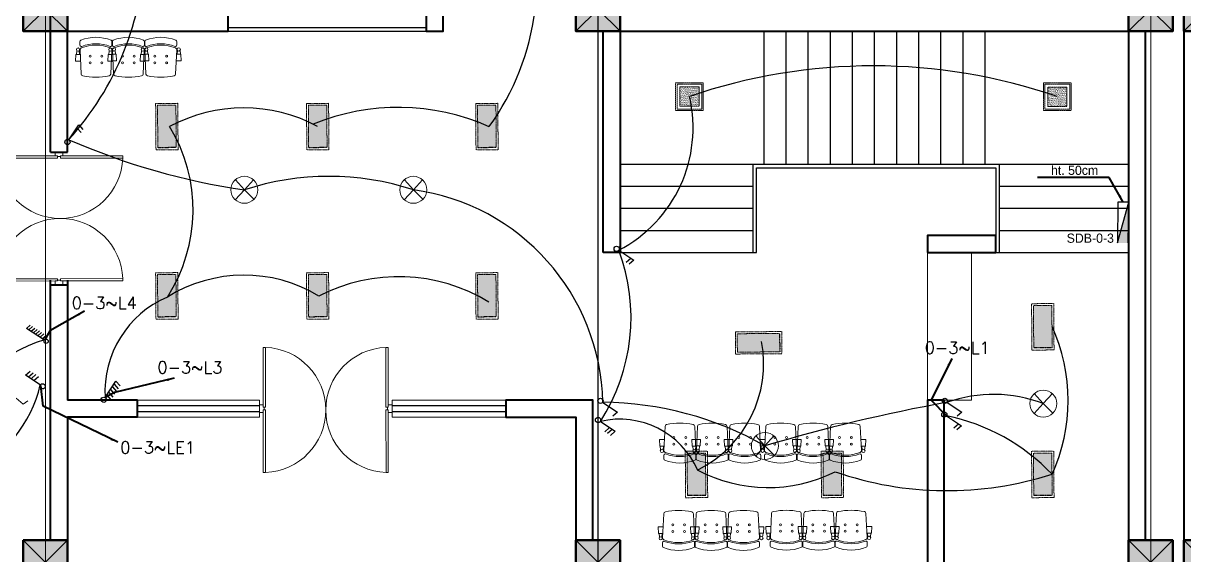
# Model space of a CAD drawing. Header units: millimetres. Extents: x 2390631 to 3136749, y 3674522 to 3929111.
# Drawn here: x 2444590 to 2460340, y 3897229 to 3904434 of the extents above; entities that cross this region are included whole.
import ezdxf

# ---------------------------------------------------------------- set-up
doc = ezdxf.new("R2010")
doc.units = ezdxf.units.MM
doc.header["$MEASUREMENT"] = 0
doc.linetypes.add('CENTER', pattern=[2, 1.25, -0.25, 0.25, -0.25])
for name, color, linetype, lineweight in [('0newfurnture', 30, 'Continuous', 15), ('4 DB BOXES', 3, 'Continuous', 25), ('5 DB BOXES', 3, 'Continuous', 25), ('centreline', 52, 'CENTER', 5), ('Column-0.5', 14, 'Continuous', 50), ('conduit Light & fan City', 30, 'Continuous', 5), ('door', 41, 'Continuous', 5), ('Door Opening-0.09', 253, 'Continuous', 9), ('Furniture Hospital-0.09', 44, 'Continuous', 9), ('Hatch', 9, 'Continuous', 9), ('stairs', 6, 'Continuous', 25), ('Switches', 173, 'Continuous', 15), ('WALL 0.2', 7, 'Continuous', 20), ('wall 0.4', 7, 'Continuous', 40), ('WINDOW', 152, 'Continuous', 30)]:
    doc.layers.add(name, color=color, linetype=linetype, lineweight=lineweight)
for name, color, linetype in [('1 x 4 recessed', 80, 'CENTER'), ('2 x 11 recessed', 60, 'CENTER'), ('ceilling fan', 3, 'Continuous'), ('emergencylight', 1, 'Continuous'), ('wire powered ups', 3, 'Continuous'), ('Wires', 1, 'Continuous')]:
    doc.layers.add(name, color=color, linetype=linetype)
doc.styles.add('arial.', font='arial.ttf')
doc.styles.add('romans', font='romans.shx')
doc.styles.get("Standard").update_dxf_attribs({"font": 'arial.ttf'})
doc.linetypes.add('ZIGZAG', pattern='A,0.0001,-0.2,[131,ltypeshp.shx,S=0.2,R=0,X=-0.2,Y=0],-0.4,[131,ltypeshp.shx,S=0.2,R=180,X=0.2,Y=0],-0.2', length=0.8001)
doc.dimstyles.get("Standard").update_dxf_attribs({"dimtxt": 500, "dimasz": 100, "dimexe": 100, "dimexo": 200, "dimgap": 0.09, "dimtad": 0, "dimtoh": 1, "dimdec": 0, "dimzin": 0, "dimdsep": 46, "dimtxsty": 'Standard', "dimblk": 'DOT', "dimcen": 0, "dimclrd": 256, "dimclre": 256, "dimclrt": 256, "dimadec": 0, "dimazin": 0, "dimtfac": 1, "dimtdec": 0, "dimtofl": 0, "dimtmove": 0, "dimatfit": 3, "dimfxl": 1, "dimtolj": 1, "dimtzin": 0, "dimlwd": -1, "dimlwe": -1, "dimarcsym": 1})

# ---------------------------------------------------------------- blocks, each defined once
blk = doc.blocks.new('BANCAS')
at = {"layer": 'Furniture Hospital-0.09'}
for p, q in [((-0.236, -0.247), (-0.314, -0.247)), ((-0.309, -0.347), (-0.314, -0.247)), ((-0.241, -0.347), (-0.309, -0.347)), ((-0.294, -0.405), (-0.3, -0.347)), ((-0.256, -0.405), (-0.25, -0.347)), ((0.314, -0.25), (0.236, -0.25)), ((0.309, -0.35), (0.241, -0.35)), ((0.256, -0.409), (0.25, -0.35)), ((0.294, -0.409), (0.3, -0.35)), ((0.309, -0.35), (0.314, -0.25))]:
    blk.add_line(p, q, dxfattribs=at)
blk.add_lwpolyline([(0.227, -0.048, 0.346546), (0.203, -0.019, 0.095695), (-0.203, -0.019, 0.346546), (-0.227, -0.048), (-0.244, -0.417, 0.318973), (-0.225, -0.447, 0.193005), (0.225, -0.447, 0.318973), (0.244, -0.417)], format="xyb", close=True, dxfattribs=at)
blk.add_lwpolyline([(-0.245, -0.522), (-0.245, -0.489, -0.522832), (-0.218, -0.471, 0.18), (0.218, -0.471, -0.522832), (0.245, -0.489), (0.245, -0.547, -0.306573), (0.232, -0.565, -0.192782), (-0.232, -0.565, -0.306573), (-0.245, -0.547), (-0.245, -0.504)], format="xyb", dxfattribs=at)
for centre, radius in [((-0.09, -0.22), 0.015), ((-0.09, -0.32), 0.015), ((0.09, -0.22), 0.015), ((0.09, -0.32), 0.015), ((-0.275, -0.422), 0.025), ((0.275, -0.425), 0.025)]:
    blk.add_circle(centre, radius, dxfattribs=at)
blk = doc.blocks.new('A$C72AE6952')
at = {"ltscale": 20, "xscale": 800, "yscale": 800, "zscale": 800, "row_count": 1, "column_count": 3, "row_spacing": 0, "column_spacing": 440.0000000000001}
blk.add_blockref('BANCAS', (-440, 0), dxfattribs=at)
blk = doc.blocks.new('MAIN DOOR')
at = {"layer": 'door', "ltscale": 1000}
for points in [[(2346.08, 190.6), (2346.08, 188.53)], [(2348.88, 188.12), (2347.4, 188.12), (2347.4, 188.53), (2346.08, 188.53), (2346.08, 190.6), (2350.2, 190.6)], [(2347.4, 188.12), (2348.88, 188.12), (2348.88, 188.53), (2350.2, 188.53), (2350.2, 190.6), (2346.08, 190.6)], [(2350.2, 190.6), (2350.2, 188.53)], [(2313.41, 120.66), (2347.33, 120.66), (2347.33, 121.91), (2313.41, 121.91), (2313.41, 120.66)], [(2348.82, 121.07), (2347.33, 121.07), (2347.33, 120.66), (2346.01, 120.66), (2346.01, 118.6), (2350.14, 118.6)], [(2347.33, 121.07), (2348.82, 121.07), (2348.82, 120.66), (2350.14, 120.66), (2350.14, 118.6), (2346.01, 118.6)], [(2346.01, 118.6), (2346.01, 120.66)], [(2381.26, 120.66), (2348.82, 120.66), (2348.82, 121.91), (2381.26, 121.91), (2381.26, 120.66)], [(2350.14, 118.6), (2350.14, 120.66)]]:
    blk.add_lwpolyline(points, dxfattribs=at)
for points in [[(2313.47, 188.53), (2347.4, 188.53), (2347.4, 187.28), (2313.47, 187.28)], [(2381.32, 188.53), (2348.88, 188.53), (2348.88, 187.28), (2381.32, 187.28)]]:
    blk.add_lwpolyline(points, close=True, dxfattribs=at)
at = {"layer": 'Door Opening-0.09', "ltscale": 1000}
for centre, radius, start, end in [((2347.4, 188.53), 33.94, 182.11678, 357.88255), ((2347.33, 120.66), 33.95, 2.11669, 177.88264)]:
    blk.add_arc(centre, radius, start, end, dxfattribs=at)
at = {"layer": 'WINDOW', "ltscale": 5}
blk.add_line((2350.14, 190.6), (2350.14, 190.6), dxfattribs=at)
blk = doc.blocks.new('2ft column')
at = {"layer": 'Hatch', "ltscale": 5}
h = blk.add_hatch(color=256, dxfattribs=at)
h.dxf.hatch_style = 1
h.paths.add_polyline_path([(2207385, 4176559), (2207985, 4176559), (2207985, 4175959), (2207385, 4175959)])
at = {"layer": 'Column-0.5', "ltscale": 5}
blk.add_lwpolyline([(2207385, 4176559), (2207985, 4176559), (2207985, 4175959), (2207385, 4175959)], close=True, dxfattribs=at)
at = {"layer": 'Defpoints', "ltscale": 5}
for points in [[(2207985, 4176559), (2207385, 4175959)], [(2207985, 4175959), (2207385, 4176559)]]:
    blk.add_lwpolyline(points, dxfattribs=at)
blk = doc.blocks.new('main grid')
at = {"layer": 'centreline', "ltscale": 5}
for p, q in [((2526411, 4018930), (2526411, 3987284)), ((2533911, 4018930), (2533911, 3991299)), ((2541411, 4018930), (2541411, 3976624))]:
    blk.add_line(p, q, dxfattribs=at)
at = {"layer": 'Hatch'}
for p in [(318726, -172587), (326226, -172587), (333726, -172587), (318726, -180087), (326226, -180087), (333726, -180087)]:
    blk.add_blockref('2ft column', p, dxfattribs=at)
at = {"layer": 'Hatch', "xscale": -1}
for p in [(4749846, -172587), (4749846, -180087)]:
    blk.add_blockref('2ft column', p, dxfattribs=at)
blk = doc.blocks.new('2 ft panel')
at = {"layer": '1 x 4 recessed', "lineweight": 0}
h = blk.add_hatch(dxfattribs=at)
h.set_pattern_fill('AR-SAND', color=256, scale=6.25)
h.set_pattern_definition([(37.5, (-417982.219, 97562.351), (-0.39370849, 12.04264856), [0, -9.5, 0, -10.625, 0, -10.15625]), (7.5, (-417982.219, 97562.351), (11.0611044, 17.6384129), [0, -5.125, 0, -8.5625, 0, -3.28125]), (327.5, (-417989.906, 97562.351), (19.46338664, 0.03536908), [0, -3.125, 0, -11.25, 0, -14.6875]), (317.5, (-417989.906, 97562.351), (18.7882913, 5.4854723), [0, -1.5625, 0, -7.375, 0, -8.4375])])
h.paths.add_polyline_path([(287, -125), (287, 125), (-288, 125), (-288, -125)])
at = {"layer": '1 x 4 recessed'}
blk.add_line((287, 125), (287, -125), dxfattribs=at)
at = {"layer": '1 x 4 recessed', "lineweight": 0}
for points in [[(316, -150), (-313, -150), (-313, 150), (316, 150)], [(287, -125), (-288, -125), (-288, 125), (287, 125)], [(316, 150), (316, -150)]]:
    blk.add_lwpolyline(points, dxfattribs=at)
blk = doc.blocks.new('1by1 6w')
at = {"layer": '2 x 11 recessed', "lineweight": 0}
h = blk.add_hatch(dxfattribs=at)
h.set_pattern_fill('AR-SAND', color=256, scale=7.6)
h.set_pattern_definition([(37.5, (-507751.777, 116886.896), (-0.47874952, 14.64386064), [0, -11.552, 0, -12.92, 0, -12.35]), (7.5, (-507751.777, 116886.896), (13.45030296, 21.4483101), [0, -6.232, 0, -10.412, 0, -3.99]), (327.5, (-507761.125, 116886.896), (23.66747815, 0.0430088), [0, -3.8, 0, -13.68, 0, -17.86]), (317.5, (-507761.125, 116886.896), (22.8465622, 6.6703343), [0, -1.9, 0, -8.968, 0, -10.26])])
h.paths.add_polyline_path([(-106, 106), (106, 106), (106, -106), (-106, -106)])
for points in [[(-152, 152), (152, 152), (152, -152), (-152, -152)], [(-137, 137), (137, 137), (137, -137), (-137, -137)], [(-106, 106), (106, 106), (106, -106), (-106, -106)]]:
    blk.add_lwpolyline(points, close=True, dxfattribs=at)
blk = doc.blocks.new('6gang switch')
at = {"layer": 'Switches', "lineweight": 30}
for p, q in [((1.74, 2.08), (6.46, 9.17)), ((4.07, 5.54), (5.83, 3.54)), ((4.95, 6.67), (6.71, 4.66)), ((5.7, 7.92), (7.46, 5.92)), ((6.46, 9.17), (8.21, 7.17)), ((2.44, 3.16), (4.2, 1.16)), ((3.32, 4.29), (5.08, 2.28))]:
    blk.add_line(p, q, dxfattribs=at)
blk.add_circle((1.13, 1.13), 1.13, dxfattribs=at)
blk = doc.blocks.new('2 WAY')
at = {"layer": 'Switches', "lineweight": 30}
for p, q in [((1.76, 2.13), (6.02, 8.52)), ((5.27, 7.27), (7.02, 5.26)), ((6.02, 8.52), (7.78, 6.51))]:
    blk.add_line(p, q, dxfattribs=at)
blk.add_circle((1.13, 1.13), 1.13, dxfattribs=at)
blk = doc.blocks.new('3 WAY')
at = {"layer": 'Switches', "lineweight": 30}
for p, q in [((1.76, 2.13), (6.02, 8.52)), ((4.51, 6.01), (6.27, 4.01)), ((5.27, 7.27), (7.02, 5.26)), ((6.02, 8.52), (7.78, 6.51))]:
    blk.add_line(p, q, dxfattribs=at)
blk.add_circle((1.13, 1.13), 1.13, dxfattribs=at)
blk = doc.blocks.new('emergency')
at = {"layer": 'conduit Light & fan City'}
for p, q in [((0, 0), (-124, -135)), ((-122, 136), (0, 0)), ((124, 135), (0, 0)), ((0, 0), (129, -129))]:
    blk.add_line(p, q, dxfattribs=at)
blk.add_circle((0, 0), 183, dxfattribs=at)
blk = doc.blocks.new('4 WAY')
at = {"layer": 'Switches', "lineweight": 30}
for p, q in [((1.76, 2.13), (6.02, 8.52)), ((4.51, 6.01), (6.27, 4.01)), ((5.27, 7.27), (7.02, 5.26)), ((6.02, 8.52), (7.78, 6.51)), ((3.64, 4.89), (5.39, 2.88))]:
    blk.add_line(p, q, dxfattribs=at)
blk.add_circle((1.13, 1.13), 1.13, dxfattribs=at)
blk = doc.blocks.new('1 WAY')
at = {"layer": 'Switches', "lineweight": 30}
for p, q in [((1.76, 2.13), (6.02, 8.52)), ((6.02, 8.52), (7.78, 6.51))]:
    blk.add_line(p, q, dxfattribs=at)
blk.add_circle((1.13, 1.13), 1.13, dxfattribs=at)
blk = doc.blocks.new('8 gang')
at = {"layer": 'Switches', "lineweight": 30}
for p, q in [((1.74, 2.08), (7.96, 11.68)), ((4.95, 6.67), (6.71, 4.66)), ((5.7, 7.92), (7.46, 5.92)), ((6.46, 9.17), (8.21, 7.17)), ((7.21, 10.43), (8.97, 8.42)), ((7.96, 11.68), (9.72, 9.67)), ((2.44, 3.16), (4.2, 1.16)), ((3.32, 4.29), (5.08, 2.28)), ((4.07, 5.54), (5.83, 3.54))]:
    blk.add_line(p, q, dxfattribs=at)
blk.add_circle((1.13, 1.13), 1.13, dxfattribs=at)
blk = doc.blocks.new('FDB')
at = {"layer": '4 DB BOXES'}
blk.add_hatch(color=256, dxfattribs=at).paths.add_polyline_path([(-65075.48, -197982.42), (-65075.48, -197977), (-65095.76, -197982.42)])
for p, q in [((-65095.76, -197982.42), (-65095.76, -197977)), ((-65095.76, -197977), (-65075.48, -197977)), ((-65075.48, -197977), (-65095.76, -197982.42)), ((-65075.48, -197982.42), (-65095.76, -197982.42))]:
    blk.add_line(p, q, dxfattribs=at)
blk = doc.blocks.new('_Dot')
at = {"color": 0, "linetype": 'ByBlock', "lineweight": -2}
blk.add_line((-0.5, 0), (-1, 0), dxfattribs=at)
at = {"color": 0, "linetype": 'ByBlock', "lineweight": -3, "const_width": 0.5}
blk.add_lwpolyline([(-0.25, 0, 1), (0.25, 0, 1)], format="xyb", close=True, dxfattribs=at)

msp = doc.modelspace()

# ---------------------------------------------------------------- linework, layer by layer
at = {"layer": 'centreline', "ltscale": 5}
msp.add_line((2452390, 3919883), (2452390, 3892253), dxfattribs=at)
at = {"layer": 'Furniture Hospital-0.09', "ltscale": 30}
msp.add_lwpolyline([(2457460, 3901325), (2456860, 3901325), (2456860, 3899325), (2457460, 3899325)], close=True, dxfattribs=at)
at = {"layer": 'stairs', "ltscale": 5}
for points in [[(2454640, 3904325), (2454640, 3902525)], [(2454940, 3904325), (2454940, 3902525)], [(2455240, 3904325), (2455240, 3902525)], [(2455540, 3904325), (2455540, 3902525)], [(2455840, 3904325), (2455840, 3902525)], [(2456140, 3904325), (2456140, 3902525)], [(2456440, 3904325), (2456440, 3902525)], [(2456740, 3904325), (2456740, 3902525)], [(2457040, 3904325), (2457040, 3902525)], [(2457340, 3904325), (2457340, 3902525)], [(2457640, 3904325), (2457640, 3902525)], [(2452690, 3902525), (2459590, 3902525)], [(2454490, 3902525), (2454490, 3901325), (2454540, 3901325), (2454540, 3902475), (2457790, 3902475), (2457790, 3901325), (2457840, 3901325), (2457840, 3902525)], [(2452690, 3902225), (2454490, 3902225)], [(2457840, 3902225), (2459590, 3902225)], [(2452690, 3901925), (2454490, 3901925)], [(2457840, 3901925), (2459590, 3901925)], [(2452690, 3901625), (2454490, 3901625)], [(2457840, 3901625), (2459590, 3901625)], [(2452690, 3901325), (2454490, 3901325)], [(2457840, 3901325), (2459590, 3901325)]]:
    msp.add_lwpolyline(points, dxfattribs=at)
at = {"layer": 'WALL 0.2', "ltscale": 5}
for points in [[(2446140, 3899325), (2447796, 3899325)], [(2447796, 3899325), (2447796, 3899095)], [(2449596, 3899325), (2451140, 3899325)], [(2449596, 3899325), (2449596, 3899095)], [(2446140, 3899095), (2447796, 3899095)], [(2449596, 3899095), (2451140, 3899095)]]:
    msp.add_lwpolyline(points, dxfattribs=at)
at = {"layer": 'wall 0.4', "ltscale": 5}
for p, q in [((2445190, 3902688), (2445190, 3904555)), ((2452460, 3901325), (2452460, 3904325)), ((2452690, 3904325), (2452690, 3901325)), ((2444960, 3902688), (2445190, 3902688)), ((2452690, 3901325), (2452460, 3901325)), ((2444960, 3897425), (2444960, 3900953)), ((2444960, 3900888), (2445190, 3900888)), ((2445190, 3900953), (2445190, 3899325)), ((2446140, 3899325), (2445190, 3899325)), ((2446140, 3899095), (2446140, 3899325))]:
    msp.add_line(p, q, dxfattribs=at)
for points in [[(2445190, 3904325), (2447372, 3904325), (2447372, 3906473), (2447251, 3906473), (2447251, 3904555), (2445190, 3904555)], [(2450060, 3906473), (2450060, 3904325), (2450290, 3904325), (2450290, 3906473)], [(2444960, 3902688), (2444960, 3904555)], [(2452690, 3904325), (2459590, 3904325)], [(2459590, 3904325), (2459590, 3897425)], [(2459820, 3897425), (2459820, 3904325)], [(2460340, 3904325), (2460340, 3897425)], [(2452320, 3897425), (2452320, 3899325), (2451140, 3899325), (2451140, 3899095), (2452090, 3899095), (2452090, 3897425)], [(2457090, 3897055), (2457090, 3899325), (2456860, 3899325), (2456860, 3897055)], [(2446140, 3899095), (2445190, 3899095), (2445190, 3897425)]]:
    msp.add_lwpolyline(points, dxfattribs=at)
msp.add_lwpolyline([(2456860, 3901325), (2457790, 3901325), (2457790, 3901555), (2456860, 3901555)], close=True, dxfattribs=at)
at = {"layer": 'WINDOW', "ltscale": 5}
for points in [[(2447372, 3904376), (2450060, 3904376)], [(2447372, 3904325), (2450060, 3904325)], [(2446140, 3899250), (2447796, 3899250)], [(2449596, 3899250), (2451140, 3899250)], [(2446140, 3899170), (2447796, 3899170)], [(2449596, 3899170), (2451140, 3899170)]]:
    msp.add_lwpolyline(points, dxfattribs=at)
at = {"layer": 'WINDOW', "linetype": 'ZIGZAG', "lineweight": 20, "ltscale": 0.5}
msp.add_lwpolyline([(2443343, 3899313), (2443399, 3899355), (2443500, 3899270), (2443619, 3899353), (2443718, 3899270), (2443838, 3899353), (2443936, 3899270), (2444056, 3899353), (2444155, 3899270), (2444274, 3899353), (2444373, 3899270), (2444493, 3899353), (2444591, 3899270), (2444653, 3899313)], dxfattribs=at)
at = {"layer": 'wire powered ups', "ltscale": 5}
for centre, radius, start, end in [((2442248, 3905544), 3998, 317.7369, 358.3738), ((2448915, 3911329), 9248, 246.3856, 261.7784), ((2448739, 3898668), 3690, 71.9001, 108.0999), ((2449487, 3899232), 2970, 1.2192, 82.3053), ((2443061, 3899955), 1812, 246.1324, 346.4522), ((2457758, 3897491), 1911, 69.3117, 109.2228), ((2452416, 3894759), 4537, 60.4304, 89.484), ((2461448, 3875730), 23958, 100.3877, 106.4728)]:
    msp.add_arc(centre, radius, start, end, dxfattribs=at)
at = {"layer": 'Wires', "ltscale": 5}
for centre, radius, start, end in [((2448212, 3905010), 3347, 323.7748, 22.2547), ((2456125, 3896163), 7693, 71.0437, 108.9067), ((2451811, 3903016), 1870, 297.4543, 13.1064), ((2447582, 3901167), 2120, 61.7466, 118.2829), ((2449681, 3900281), 3013, 65.8962, 112.5331), ((2444723, 3901902), 2172, 327.0952, 31.3959), ((2450241, 3900447), 2598, 327.1014, 20.4826), ((2447586, 3899056), 1963, 58.7634, 121.9477), ((2449686, 3898646), 2352, 58.6454, 117.397), ((2447089, 3899442), 1389, 112.9491, 183.418), ((2456344, 3899320), 2425, 335.6062, 24.3946), ((2445416, 3898328), 1892, 106.4251, 162.9853), ((2453025, 3899822), 1614, 296.4169, 10.5876), ((2456596, 3896470), 2692, 43.3847, 78.7395), ((2452686, 3897911), 1155, 23.7438, 103.1695), ((2454699, 3900174), 2035, 241.9986, 296.5626), ((2457130, 3902756), 4658, 250.9387, 287.777)]:
    msp.add_arc(centre, radius, start, end, dxfattribs=at)

# ---------------------------------------------------------------- block references
at = {"layer": '0newfurnture', "ltscale": 5}
msp.add_blockref('main grid', (-81520, -99047), dxfattribs=at)
at = {"layer": '1 x 4 recessed', "xscale": 1.232584708463633, "yscale": 1.232584708463633, "zscale": 1.232584708463633}
for p in [(2453632, 3903440), (2458624, 3903438)]:
    msp.add_blockref('1by1 6w', p, dxfattribs=at)
at = {"layer": '1 x 4 recessed'}
for p, rotation in [((2446540, 3903034), 270.4480127828098), ((2448587, 3903034), 270.4480127828098), ((2450883, 3903034), 270.4480127828098), ((2446540, 3900739), 270.4480127828098), ((2448587, 3900739), 270.4480127828098), ((2450883, 3900739), 270.4480127828098), ((2458427, 3900320), 270.4480127828098), ((2454569, 3900102), 0.4480127828097937), ((2453727, 3898319), 270.4480127828098), ((2455571, 3898319), 270.4480127828098), ((2458427, 3898319), 270.4480127828098)]:
    msp.add_blockref('2 ft panel', p, dxfattribs=dict(at, rotation=rotation))
at = {"layer": '5 DB BOXES', "xscale": -27.26879209834783, "yscale": 27.26879211394649, "zscale": 27.26879210264321, "rotation": 89.5057637808463}
msp.add_blockref('FDB', (-2954260, 2173561), dxfattribs=at)
at = {"layer": 'ceilling fan', "lineweight": -3, "xscale": 31.30765159497629, "yscale": 31.30765159497629, "zscale": 31.30765159497629}
msp.add_blockref('2 WAY', (2445155, 3902788), dxfattribs=at)
for name, p, rotation in [('2 WAY', (2452608, 3901411), 270), ('4 WAY', (2444889, 3899476), 90), ('1 WAY', (2452390, 3899350), 270), ('1 WAY', (2457062, 3899350), 270), ('3 WAY', (2452356, 3899091), 270), ('2 WAY', (2457055, 3899165), 270)]:
    msp.add_blockref(name, p, dxfattribs=dict(at, rotation=rotation))
at = {"layer": 'conduit Light & fan City', "xscale": 31.30765159497629, "yscale": 31.30765159497629, "zscale": 31.30765159497629}
msp.add_blockref('6gang switch', (2445647, 3899294), dxfattribs=at)
at = {"layer": 'Door Opening-0.09', "xscale": 24.99999476371197, "yscale": 24.99999476371197, "zscale": 24.99999476371197}
for p, rotation in [((2503775, 3905704), 180.049735942377), ((2452612, 3840511), 90.04973594237714)]:
    msp.add_blockref('MAIN DOOR', p, dxfattribs=dict(at, rotation=rotation))
at = {"layer": 'emergencylight'}
for p in [(2447592, 3902176), (2449885, 3902176), (2458433, 3899278), (2454655, 3898704)]:
    msp.add_blockref('emergency', p, dxfattribs=at)
at = {"layer": 'Furniture Hospital-0.09', "xscale": -1.107692350907673, "yscale": 1.107692350907673, "zscale": 1.107692306891935, "rotation": 180}
msp.add_blockref('A$C72AE6952', (2446065, 3903703), dxfattribs=at)
at = {"layer": 'Furniture Hospital-0.09', "yscale": 1.107692350907673, "zscale": 1.107692306891935}
for p, xscale in [((2453894, 3899012), -1.107692350907673), ((2455356, 3899012), 1.107692350907673), ((2453877, 3897828), -1.107692350907673), ((2455339, 3897831), -1.107692350907673)]:
    msp.add_blockref('A$C72AE6952', p, dxfattribs=dict(at, xscale=xscale))
at = {"layer": 'Wires', "ltscale": 5, "xscale": 25.4, "yscale": 25.4, "zscale": 25.4, "rotation": 90}
msp.add_blockref('8 gang', (2444930, 3900094), dxfattribs=at)

# ---------------------------------------------------------------- texts
at = {"layer": 'wall 0.4', "color": 5, "ltscale": 5, "style": 'romans'}
for s, p in [('0-3~L4', (2445248, 3900561)), ('0-3~L1', (2456824, 3899954)), ('0-3~L3', (2446411, 3899688)), ('0-3~LE1', (2445907, 3898602))]:
    msp.add_text(s, height=162.3, dxfattribs=at).set_placement(p)
at = {"layer": 'wire powered ups', "ltscale": 5, "char_height": 125, "attachment_point": 9, "rotation": 359.9992, "style": 'arial.'}
for s, insert in [('{\\fStylus BT|b0|i0|c0|p34;ht. 50cm}', (2459179, 3902376)), ('{\\fStylus BT|b0|i0|c0|p34;SDB-0-3}', (2459392, 3901456))]:
    msp.add_mtext(s, dxfattribs=dict(at, insert=insert))

# ---------------------------------------------------------------- leaders
at = {"layer": 'wall 0.4', "ltscale": 5}
for points, override in [([(2459519, 3902009), (2459328, 3902344), (2458356, 3902344)], {"dimgap": 0.09, "dimtad": 0, "dimfxl": 500, "dimfxlon": 1}), ([(2445423, 3900531), (2444952, 3900265), (2444877, 3900139)], {"dimfxl": 500, "dimfxlon": 1}), ([(2457192, 3899887), (2456912, 3899325), (2457122, 3899110)], {"dimfxl": 500, "dimfxlon": 1}), ([(2446641, 3899621), (2445831, 3899430), (2445702, 3899359)], {"dimfxl": 500, "dimfxlon": 1}), ([(2445873, 3898753), (2444859, 3899241), (2444828, 3899523)], {"dimfxl": 500, "dimfxlon": 1})]:
    msp.add_leader(points, dimstyle='Standard', override=override, dxfattribs=at)

doc.saveas('drawing.dxf')
